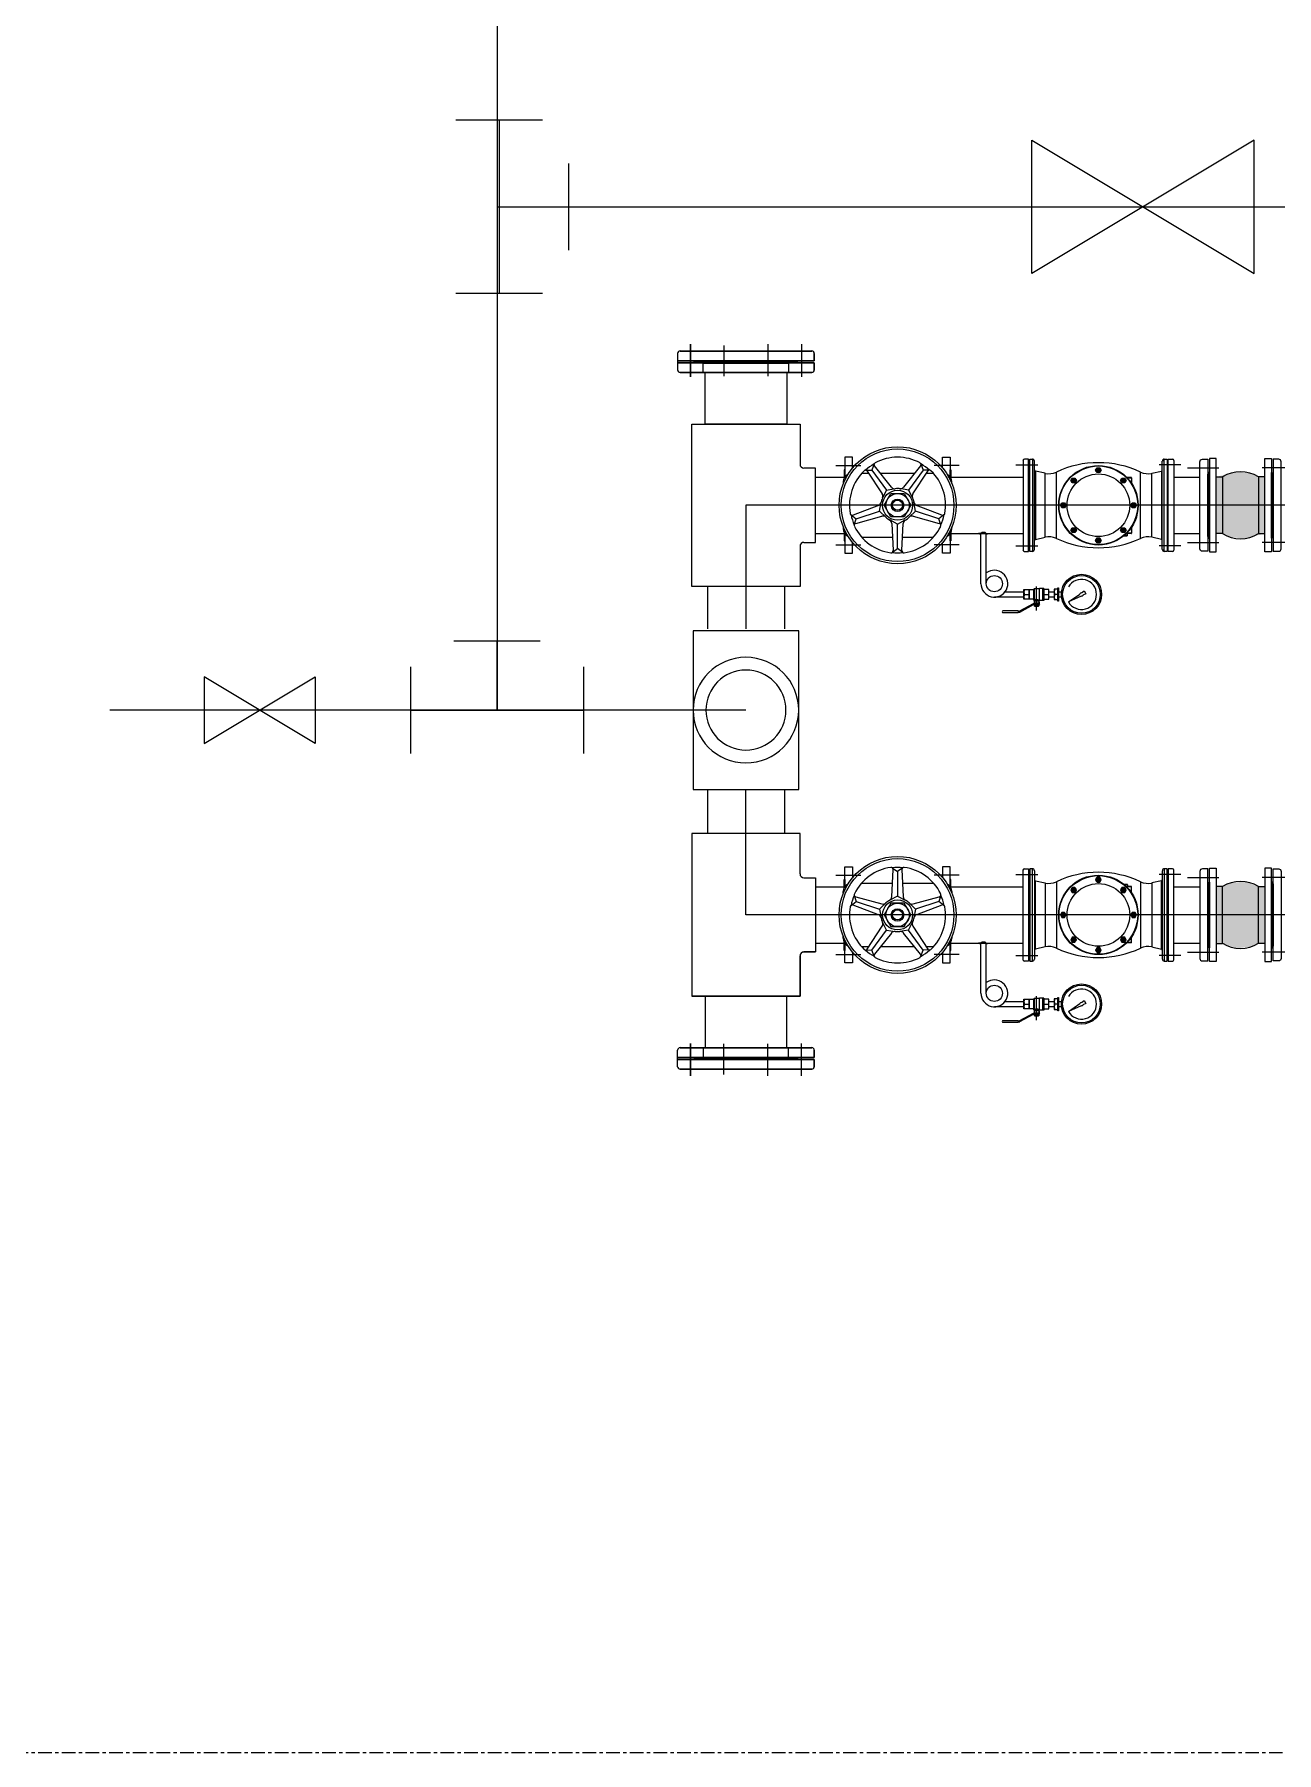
# Model space of a CAD drawing. Header units: millimetres. Extents: x 27447 to 239197, y -15958 to 82878.
# Drawn here: x 84378 to 85544, y 28437 to 30050 of the extents above; entities that cross this region are included whole.
import ezdxf

# ---------------------------------------------------------------- set-up
doc = ezdxf.new("R2010")
doc.units = ezdxf.units.MM
doc.linetypes.add('Grid Line', pattern=[22.225, 12.7, -3.175, 3.175, -3.175])
doc.linetypes.add('IMPORT-CENTER', pattern=[2000, 1250, -250, 250, -250])
for name, color, linetype, lineweight in [('G-IMPT', 8, 'Continuous', 9), ('G-IMPT-3', 8, 'IMPORT-CENTER', 9), ('M-EQPM', 50, 'Continuous', 9), ('S-GRID-1', 1, 'Grid Line', 9)]:
    doc.layers.add(name, color=color, linetype=linetype, lineweight=lineweight)

# ---------------------------------------------------------------- blocks, each defined once
blk = doc.blocks.new('TKTC_BON NUOC MAI_260130 - TKTC_BON NUOC MAI_260130_dwg_FLA3_10K-3426656-TKCS_MB TẦNG MÁI')
at = {"layer": 'G-IMPT'}
for p, q in [((25, 75), (-38, 75)), ((0, -87.5), (0, 87.5)), ((25, -75), (-38, -75))]:
    blk.add_line(p, q, dxfattribs=at)
at = {"layer": 'G-IMPT', "flags": 128}
blk.add_lwpolyline([(-5, 92.5), (-16, 92.5), (-16, -92.5), (-5, -92.5)], dxfattribs=at)
blk.add_lwpolyline([(-18, -62.5), (-16, -62.5), (-16, 62.5), (-18, 62.5)], close=True, dxfattribs=at)
at = {"layer": 'G-IMPT'}
for centre, start, end in [((-5, 87.5), 360, 90), ((-5, -87.5), 270, 0)]:
    blk.add_arc(centre, 5, start, end, dxfattribs=at)
blk = doc.blocks.new('TKTC_BON NUOC MAI_260130 - TKTC_BON NUOC MAI_260130_dwg_FLA3_10K-3426655-TKCS_MB TẦNG MÁI')
at = {"layer": 'G-IMPT'}
for p, q in [((25, 75), (-38, 75)), ((0, -87.5), (0, 87.5)), ((25, -75), (-38, -75))]:
    blk.add_line(p, q, dxfattribs=at)
at = {"layer": 'G-IMPT', "flags": 128}
blk.add_lwpolyline([(-5, 92.5), (-16, 92.5), (-16, -92.5), (-5, -92.5)], dxfattribs=at)
blk.add_lwpolyline([(-18, -62.5), (-16, -62.5), (-16, 62.5), (-18, 62.5)], close=True, dxfattribs=at)
at = {"layer": 'G-IMPT'}
for centre, start, end in [((-5, 87.5), 360, 90), ((-5, -87.5), 270, 0)]:
    blk.add_arc(centre, 5, start, end, dxfattribs=at)
blk = doc.blocks.new('TKTC_BON NUOC MAI_260130 - TKTC_BON NUOC MAI_260130_dwg_Tee_DN125_up__PPR_-3426657-TKCS_MB TẦNG MÁI')
at = {"layer": 'G-IMPT', "flags": 128}
blk.add_lwpolyline([(-82.5, -124), (-82.5, 124), (82.5, 124), (82.5, -124)], close=True, dxfattribs=at)
at = {"layer": 'G-IMPT'}
for radius in [82.5, 62.5]:
    blk.add_circle((0, 0), radius, dxfattribs=at)
blk = doc.blocks.new('TKTC_BON NUOC MAI_260130 - TKTC_BON NUOC MAI_260130_dwg__U23-3426658-TKCS_MB TẦNG MÁI')
blk.add_blockref('TKTC_BON NUOC MAI_260130 - TKTC_BON NUOC MAI_260130_dwg_Tee_DN125_up__PPR_-3426657-TKCS_MB TẦNG MÁI', (0, 0))
blk = doc.blocks.new('TKTC_BON NUOC MAI_260130 - TKTC_BON NUOC MAI_260130_dwg_V-3426653-TKCS_MB TẦNG MÁI')
at = {"layer": 'G-IMPT', "flags": 128}
blk.add_lwpolyline([(115.7, -69.4), (-115.7, 69.4), (-115.7, -69.4), (115.7, 69.4)], close=True, dxfattribs=at)
blk = doc.blocks.new('TKTC_BON NUOC MAI_260130 - TKTC_BON NUOC MAI_260130_dwg_T-3426665-TKCS_MB TẦNG MÁI')
at = {"layer": 'G-IMPT'}
for p, q in [((-100, -50), (-100, 50)), ((100, -50), (100, 50)), ((-100, 0), (100, 0)), ((0, 0), (0, -80)), ((-50, -80), (50, -80))]:
    blk.add_line(p, q, dxfattribs=at)
blk = doc.blocks.new('TKTC_BON NUOC MAI_260130 - TKTC_BON NUOC MAI_260130_dwg-3426650-TKCS_MB TẦNG MÁI')
at = {"layer": 'G-IMPT'}
for points in [[(-117638.1, -831594.6), (-117618.9, -831589.9), (-117618.9, -831536.6), (-117624.8, -831536.6), (-117631.2, -831533.5), (-117645.2, -831531.9), (-117664.4, -831536.6), (-117664.4, -831589.9), (-117658.5, -831589.9), (-117652.1, -831593)], [(-117645.2, -831979.2), (-117631.2, -831977.6), (-117624.8, -831974.6), (-117618.9, -831974.6), (-117618.9, -831921.2), (-117624.8, -831921.2), (-117638.1, -831916.6), (-117652.1, -831918.1), (-117658.5, -831921.2), (-117664.4, -831921.2), (-117664.4, -831974.6), (-117658.5, -831974.6)]]:
    blk.add_hatch(color=256, dxfattribs=at).paths.add_polyline_path(points)
for p, q in [((-118339.8, -831283), (-115500.9, -831283)), ((-118170.2, -831420.7), (-118170.2, -831436.3)), ((-118057.5, -831429.5), (-118057.5, -831427.6)), ((-118066, -831438.6), (-118146.1, -831438.6)), ((-117845.9, -831521.2), (-117845.9, -831605.3)), ((-117835.1, -831604.8), (-117835.1, -831521.8)), ((-117715.1, -831604.8), (-117715.1, -831521.8)), ((-117704.3, -831521.2), (-117704.3, -831605.3)), ((-118040.8, -831536.8), (-118011.8, -831536.8)), ((-118021.8, -831526), (-117998.2, -831526)), ((-117990.6, -831533.5), (-117997.6, -831533.5)), ((-117992.1, -831531.2), (-117978.1, -831552.6)), ((-117969.5, -831546.3), (-117985.5, -831526.4)), ((-117947.7, -831533.5), (-117979.8, -831533.5)), ((-117942, -831526.4), (-117958, -831546.3)), ((-117949.4, -831552.6), (-117935.4, -831531.2)), ((-117929.9, -831533.5), (-117936.9, -831533.5)), ((-117905.7, -831526), (-117929.2, -831526)), ((-117915.7, -831536.8), (-117845.9, -831536.8)), ((-117852.5, -831525.2), (-117832, -831525.2)), ((-117814.6, -831594.5), (-117814.6, -831532.1)), ((-117744.4, -831537.2), (-117748.5, -831537.2)), ((-117735.6, -831594.5), (-117735.6, -831532.1)), ((-117697.7, -831525.2), (-117718.2, -831525.2)), ((-117704.3, -831536.8), (-117679.8, -831536.8)), ((-118014.7, -831541.3), (-118014.7, -831542.9)), ((-117912.8, -831542.9), (-117912.8, -831541.3)), ((-117981.7, -831563.5), (-118005.5, -831572.5)), ((-117922, -831572.5), (-117945.8, -831563.5)), ((-118014.7, -831583.6), (-118014.7, -831585.2)), ((-118003, -831580.4), (-117978.4, -831573.6)), ((-117969.1, -831580.4), (-117967.9, -831605.9)), ((-117959.6, -831605.9), (-117958.4, -831580.4)), ((-117949.1, -831573.6), (-117924.5, -831580.4)), ((-117912.8, -831585.2), (-117912.8, -831583.6)), ((-118040.8, -831589.7), (-118011.8, -831589.7)), ((-118021.8, -831600.5), (-117998.2, -831600.5)), ((-117997.6, -831593.1), (-117968.5, -831593.1)), ((-117959, -831593.1), (-117929.9, -831593.1)), ((-117905.7, -831600.5), (-117929.2, -831600.5)), ((-117915.7, -831589.7), (-117845.9, -831589.7)), ((-117852.5, -831601.4), (-117832, -831601.4)), ((-117749.6, -831590.5), (-117749.6, -831591.7)), ((-117744.4, -831589.9), (-117749.1, -831589.9)), ((-117697.7, -831601.4), (-117718.2, -831601.4)), ((-117704.3, -831589.7), (-117679.8, -831589.7)), ((-118142.1, -831639.6), (-118142.1, -831679.3)), ((-118070, -831639.6), (-118070, -831679.3)), ((-117844.6, -831647), (-117840.5, -831647)), ((-117830.6, -831652.5), (-117835.6, -831652.5)), ((-117835.2, -831653.1), (-117831, -831653.1)), ((-117833.1, -831662.2), (-117833.1, -831639.4)), ((-117826.1, -831647), (-117822, -831647)), ((-117813.5, -831647), (-117816.2, -831647)), ((-117850.1, -831663.7), (-117850.1, -831662.9)), ((-117836.4, -831655.9), (-117849.2, -831662.8)), ((-117848.9, -831663.5), (-117836, -831656.5)), ((-117835.9, -831656.5), (-117831, -831656.5)), ((-118142.1, -831830.1), (-118142.1, -831871.6)), ((-118070, -831830.1), (-118070, -831871.6)), ((-118021.8, -831910.7), (-117998.2, -831910.7)), ((-117969.1, -831930.8), (-117967.9, -831905.3)), ((-117959.6, -831905.3), (-117958.4, -831930.8)), ((-117905.7, -831910.7), (-117929.2, -831910.7)), ((-117852.5, -831909.8), (-117832, -831909.8)), ((-117845.9, -831989.9), (-117845.9, -831905.9)), ((-117835.1, -831906.4), (-117835.1, -831989.4)), ((-117697.7, -831909.8), (-117718.2, -831909.8)), ((-117715.1, -831906.4), (-117715.1, -831989.4)), ((-117704.3, -831989.9), (-117704.3, -831905.9)), ((-118040.8, -831921.4), (-118011.8, -831921.4)), ((-118014.7, -831927.5), (-118014.7, -831925.9)), ((-117997.6, -831918.1), (-117968.5, -831918.1)), ((-117959, -831918.1), (-117929.9, -831918.1)), ((-117915.7, -831921.4), (-117845.9, -831921.4)), ((-117912.8, -831925.9), (-117912.8, -831927.5)), ((-117814.6, -831916.7), (-117814.6, -831979.1)), ((-117749.6, -831920.7), (-117749.6, -831919.5)), ((-117744.4, -831921.3), (-117749.1, -831921.3)), ((-117735.6, -831916.7), (-117735.6, -831979.1)), ((-117704.3, -831921.4), (-117679.8, -831921.4)), ((-117981.7, -831947.7), (-118005.5, -831938.6)), ((-118003, -831930.8), (-117978.4, -831937.5)), ((-117949.1, -831937.5), (-117924.5, -831930.8)), ((-117922, -831938.6), (-117945.8, -831947.7)), ((-117992.1, -831979.9), (-117978.1, -831958.6)), ((-117949.4, -831958.6), (-117935.4, -831979.9)), ((-118040.8, -831974.3), (-118011.8, -831974.3)), ((-118014.7, -831969.8), (-118014.7, -831968.3)), ((-117969.5, -831964.9), (-117985.5, -831984.8)), ((-117942, -831984.8), (-117958, -831964.9)), ((-117915.7, -831974.3), (-117845.9, -831974.3)), ((-117912.8, -831968.3), (-117912.8, -831969.8)), ((-117744.4, -831974), (-117748.5, -831974)), ((-117704.3, -831974.3), (-117679.8, -831974.3)), ((-118021.8, -831985.1), (-117998.2, -831985.1)), ((-117990.6, -831977.7), (-117997.6, -831977.7)), ((-117947.7, -831977.7), (-117979.8, -831977.7)), ((-117929.9, -831977.7), (-117936.9, -831977.7)), ((-117905.7, -831985.1), (-117929.2, -831985.1)), ((-117852.5, -831986), (-117832, -831986)), ((-117697.7, -831986), (-117718.2, -831986)), ((-117833.1, -832046.8), (-117833.1, -832024.1)), ((-117836.4, -832040.5), (-117849.2, -832047.4)), ((-117848.9, -832048.1), (-117836, -832041.1)), ((-117844.6, -832031.6), (-117840.5, -832031.6)), ((-117835.9, -832041.1), (-117831, -832041.1)), ((-117830.6, -832037.1), (-117835.6, -832037.1)), ((-117835.2, -832037.7), (-117831, -832037.7)), ((-117826.1, -832031.6), (-117822, -832031.6)), ((-117813.5, -832031.6), (-117816.2, -832031.6)), ((-117850.1, -832048.3), (-117850.1, -832047.5)), ((-118066, -832072.6), (-118146.1, -832072.6)), ((-118170.2, -832090.4), (-118170.2, -832074.8)), ((-118057.5, -832081.7), (-118057.5, -832083.6))]:
    blk.add_line(p, q, dxfattribs=at)
at = {"layer": 'G-IMPT', "flags": 128}
for points in [[(-118041.9, -831427.6), (-118170.2, -831427.6), (-118041.9, -831427.6), (-118041.9, -831420.7)], [(-118167.9, -831418.5), (-118044.2, -831418.5)], [(-118041.9, -831429.5), (-118170.2, -831429.5), (-118041.9, -831429.5), (-118041.9, -831436.3)], [(-118167.9, -831438.6), (-118044.2, -831438.6)], [(-118067.6, -831487), (-118144.5, -831487), (-118144.5, -831438.6), (-118067.6, -831438.6)], [(-117839.5, -831606.6), (-117839.5, -831519.9), (-117837, -831519.9), (-117837, -831606.6)], [(-117710.6, -831606.6), (-117713.2, -831606.6), (-117713.2, -831519.9), (-117710.6, -831519.9)], [(-117664.4, -831607.1), (-117664.4, -831519.5), (-117670.7, -831519.5), (-117670.7, -831607.1)], [(-117618.9, -831607.1), (-117618.9, -831519.5), (-117612.6, -831519.5), (-117612.6, -831607.1)], [(-117840.6, -831597.7), (-117840.6, -831528.9), (-117840.1, -831528.9), (-117840.1, -831597.7)], [(-117825.2, -831533.3), (-117834.2, -831531.2), (-117834.2, -831595.3), (-117825.2, -831593.3)], [(-117799.8, -831542.3), (-117801.1, -831540), (-117799.8, -831537.7), (-117797.1, -831537.7), (-117795.8, -831540), (-117797.1, -831542.3)], [(-117776.4, -831532.6), (-117777.8, -831530.3), (-117776.4, -831528), (-117773.8, -831528), (-117772.4, -831530.3), (-117773.8, -831532.6)], [(-117753.1, -831542.3), (-117754.4, -831540), (-117753.1, -831537.7), (-117750.4, -831537.7), (-117749.1, -831540), (-117750.4, -831542.3)], [(-117709.6, -831597.7), (-117709.6, -831528.9), (-117710.1, -831528.9), (-117710.1, -831597.7)], [(-117671.4, -831532.5), (-117671.4, -831594.1), (-117670.7, -831594.1), (-117670.7, -831532.5)], [(-117658.5, -831536.6), (-117658.5, -831589.9), (-117664.4, -831589.9), (-117664.4, -831536.6)], [(-117624.8, -831536.6), (-117624.8, -831589.9), (-117618.9, -831589.9), (-117618.9, -831536.6)], [(-117611.9, -831532.5), (-117611.9, -831594.1), (-117612.6, -831594.1), (-117612.6, -831532.5)], [(-117970, -831574.1), (-117976.3, -831563.3), (-117970, -831552.4), (-117957.5, -831552.4), (-117951.2, -831563.3), (-117957.5, -831574.1)], [(-117809.5, -831565.6), (-117810.8, -831563.3), (-117809.5, -831561), (-117806.8, -831561), (-117805.5, -831563.3), (-117806.8, -831565.6)], [(-117743.4, -831565.6), (-117744.7, -831563.3), (-117743.4, -831561), (-117740.7, -831561), (-117739.4, -831563.3), (-117740.7, -831565.6)], [(-117799.8, -831589), (-117801.1, -831586.7), (-117799.8, -831584.4), (-117797.1, -831584.4), (-117795.8, -831586.7), (-117797.1, -831589)], [(-117753.1, -831589), (-117754.4, -831586.7), (-117753.1, -831584.4), (-117750.4, -831584.4), (-117749.1, -831586.7), (-117750.4, -831589)], [(-117776.4, -831598.6), (-117777.8, -831596.3), (-117776.4, -831594), (-117773.8, -831594), (-117772.4, -831596.3), (-117773.8, -831598.6)], [(-117845, -831651.6), (-117845, -831642.5), (-117840.1, -831642.5), (-117840.1, -831651.6)], [(-117826.5, -831641.3), (-117826.5, -831652.7), (-117827.2, -831652.7), (-117827.2, -831641.3)], [(-117821.6, -831649.5), (-117821.6, -831644.5), (-117816.5, -831644.5), (-117816.5, -831649.5)], [(-117813.2, -831642.1), (-117816.5, -831642.1), (-117816.5, -831651.9), (-117813.2, -831651.9)], [(-117813.2, -831653.3), (-117813.2, -831640.8), (-117812.5, -831640.8), (-117812.5, -831653.3)], [(-117831.6, -831655.3), (-117831.6, -831655.7), (-117834.6, -831655.7), (-117834.6, -831655.3)], [(-117839.5, -831904.6), (-117839.5, -831991.2), (-117837, -831991.2), (-117837, -831904.6)], [(-117710.6, -831904.6), (-117713.2, -831904.6), (-117713.2, -831991.2), (-117710.6, -831991.2)], [(-117664.4, -831904.1), (-117664.4, -831991.7), (-117670.7, -831991.7), (-117670.7, -831904.1)], [(-117618.9, -831904.1), (-117618.9, -831991.7), (-117612.6, -831991.7), (-117612.6, -831904.1)], [(-117840.6, -831913.5), (-117840.6, -831982.3), (-117840.1, -831982.3), (-117840.1, -831913.5)], [(-117825.2, -831977.9), (-117834.2, -831979.9), (-117834.2, -831915.9), (-117825.2, -831917.9)], [(-117799.8, -831922.2), (-117801.1, -831924.5), (-117799.8, -831926.8), (-117797.1, -831926.8), (-117795.8, -831924.5), (-117797.1, -831922.2)], [(-117776.4, -831912.5), (-117777.8, -831914.8), (-117776.4, -831917.1), (-117773.8, -831917.1), (-117772.4, -831914.8), (-117773.8, -831912.5)], [(-117753.1, -831922.2), (-117754.4, -831924.5), (-117753.1, -831926.8), (-117750.4, -831926.8), (-117749.1, -831924.5), (-117750.4, -831922.2)], [(-117709.6, -831913.5), (-117709.6, -831982.3), (-117710.1, -831982.3), (-117710.1, -831913.5)], [(-117671.4, -831978.7), (-117671.4, -831917.1), (-117670.7, -831917.1), (-117670.7, -831978.7)], [(-117658.5, -831974.6), (-117658.5, -831921.2), (-117664.4, -831921.2), (-117664.4, -831974.6)], [(-117624.8, -831974.6), (-117624.8, -831921.2), (-117618.9, -831921.2), (-117618.9, -831974.6)], [(-117611.9, -831978.7), (-117611.9, -831917.1), (-117612.6, -831917.1), (-117612.6, -831978.7)], [(-117970, -831937), (-117976.3, -831947.9), (-117970, -831958.8), (-117957.5, -831958.8), (-117951.2, -831947.9), (-117957.5, -831937)], [(-117809.5, -831945.6), (-117810.8, -831947.9), (-117809.5, -831950.2), (-117806.8, -831950.2), (-117805.5, -831947.9), (-117806.8, -831945.6)], [(-117743.4, -831945.6), (-117744.7, -831947.9), (-117743.4, -831950.2), (-117740.7, -831950.2), (-117739.4, -831947.9), (-117740.7, -831945.6)], [(-117799.8, -831968.9), (-117801.1, -831971.2), (-117799.8, -831973.5), (-117797.1, -831973.5), (-117795.8, -831971.2), (-117797.1, -831968.9)], [(-117753.1, -831968.9), (-117754.4, -831971.2), (-117753.1, -831973.5), (-117750.4, -831973.5), (-117749.1, -831971.2), (-117750.4, -831968.9)], [(-118055.3, -831986.4), (-118055.3, -832024.2), (-118156.8, -832024.2), (-118055.3, -832024.2)], [(-117776.4, -831978.6), (-117777.8, -831980.9), (-117776.4, -831983.2), (-117773.8, -831983.2), (-117772.4, -831980.9), (-117773.8, -831978.6)], [(-118067.6, -832024.2), (-118144.5, -832024.2), (-118144.5, -832072.6), (-118067.6, -832072.6)], [(-117845, -832036.2), (-117845, -832027.1), (-117840.1, -832027.1), (-117840.1, -832036.2)], [(-117831.6, -832040), (-117831.6, -832040.3), (-117834.6, -832040.3), (-117834.6, -832040)], [(-117826.5, -832025.9), (-117826.5, -832037.3), (-117827.2, -832037.3), (-117827.2, -832025.9)], [(-117821.6, -832034.2), (-117821.6, -832029.1), (-117816.5, -832029.1), (-117816.5, -832034.2)], [(-117813.2, -832026.7), (-117816.5, -832026.7), (-117816.5, -832036.6), (-117813.2, -832036.6)], [(-117813.2, -832037.9), (-117813.2, -832025.4), (-117812.5, -832025.4), (-117812.5, -832037.9)], [(-118167.9, -832072.6), (-118044.2, -832072.6)], [(-118041.9, -832081.7), (-118170.2, -832081.7), (-118041.9, -832081.7), (-118041.9, -832074.8)], [(-118041.9, -832083.6), (-118170.2, -832083.6), (-118041.9, -832083.6), (-118041.9, -832090.4)], [(-118167.9, -832092.7), (-118044.2, -832092.7)]]:
    blk.add_lwpolyline(points, close=True, dxfattribs=at)
for points in [[(-118154.6, -831429.5), (-118154.6, -831428.5), (-118154.6, -831427.2)], [(-118071.7, -831428.5), (-118154.6, -831428.5), (-118057.5, -831428.5)], [(-118146.1, -831438.6), (-118146.1, -831429.9), (-118066, -831429.9), (-118066, -831438.6)], [(-118055.3, -831601.8), (-118055.3, -831639.6), (-118156.8, -831639.6), (-118156.8, -831487), (-118055.3, -831487), (-118055.3, -831524.7)], [(-118006.1, -831528.4), (-118006.1, -831518.2), (-118013.1, -831518.2), (-118013.1, -831536.6), (-118013.1, -831530), (-118013.9, -831530), (-118013.9, -831537.9)], [(-117985.8, -831524.5), (-117987.7, -831530.3), (-117974.1, -831549), (-117965.9, -831547.7)], [(-117941.7, -831524.5), (-117939.8, -831530.3), (-117953.4, -831549), (-117961.6, -831547.7)], [(-117921.4, -831528.4), (-117921.4, -831518.2), (-117914.4, -831518.2), (-117914.4, -831536.6), (-117914.4, -831530), (-117913.6, -831530), (-117913.6, -831537.9)], [(-117844.6, -831606.6), (-117840.6, -831606.6), (-117840.6, -831519.9), (-117844.6, -831519.9)], [(-117705.6, -831606.6), (-117709.6, -831606.6), (-117709.6, -831519.9), (-117705.6, -831519.9)], [(-118051.6, -831598.1), (-118040.8, -831598.1), (-118040.8, -831528.4), (-118051.6, -831528.4)], [(-117993.8, -831530.3), (-117987.7, -831530.3), (-117974.1, -831549), (-117977.9, -831556.4)], [(-117933.7, -831530.3), (-117939.8, -831530.3), (-117953.4, -831549), (-117949.6, -831556.4)], [(-117839.5, -831528.9), (-117840.1, -831528.9), (-117840.1, -831597.7), (-117839.5, -831597.7)], [(-117800.8, -831540), (-117798.4, -831540), (-117796.1, -831540)], [(-117798.4, -831537.6), (-117798.4, -831540), (-117798.4, -831539.9), (-117798.4, -831540), (-117798.4, -831542.3)], [(-117777.4, -831530.3), (-117775.1, -831530.3), (-117772.8, -831530.3)], [(-117775.1, -831528), (-117775.1, -831530.3), (-117775.1, -831530.3), (-117775.1, -831530.3), (-117775.1, -831532.6)], [(-117754.1, -831540), (-117751.7, -831540), (-117749.4, -831540)], [(-117751.7, -831537.6), (-117751.7, -831540), (-117751.7, -831539.9), (-117751.7, -831540), (-117751.7, -831542.3)], [(-117748.1, -831537.6), (-117744, -831537.6), (-117744, -831542.8)], [(-117716, -831531.2), (-117716, -831595.3), (-117725, -831593.3), (-117725, -831533.3), (-117716, -831531.2), (-117716, -831595.3)], [(-117710.6, -831528.9), (-117710.1, -831528.9), (-117710.1, -831597.7), (-117710.6, -831597.7)], [(-118007.4, -831572.3), (-118002.5, -831575.9), (-117980.5, -831568.7), (-117979.2, -831560.5)], [(-118004.3, -831581.7), (-118002.5, -831575.9), (-117980.5, -831568.7), (-117974.6, -831574.6)], [(-117923.2, -831581.7), (-117925, -831575.9), (-117947, -831568.7), (-117952.9, -831574.6)], [(-117920.1, -831572.3), (-117925, -831575.9), (-117947, -831568.7), (-117948.3, -831560.5)], [(-117810.4, -831563.3), (-117808.1, -831563.3), (-117805.8, -831563.3)], [(-117808.1, -831561), (-117808.1, -831563.3), (-117808.1, -831563.3), (-117808.1, -831563.4), (-117808.1, -831565.6)], [(-117744.4, -831563.3), (-117742, -831563.3), (-117739.8, -831563.3)], [(-117742.1, -831561), (-117742.1, -831563.3), (-117742.1, -831563.3), (-117742.1, -831563.4), (-117742.1, -831565.6)], [(-118013.9, -831588.6), (-118013.9, -831596.6), (-118013.1, -831596.6), (-118013.1, -831589.9), (-118013.1, -831608.4), (-118006.1, -831608.4), (-118006.1, -831598.2)], [(-117968.7, -831607.6), (-117963.7, -831604), (-117963.7, -831580.9), (-117971.1, -831577.1)], [(-117958.8, -831607.6), (-117963.7, -831604), (-117963.7, -831580.9), (-117956.4, -831577.1)], [(-117913.6, -831588.6), (-117913.6, -831596.6), (-117914.4, -831596.6), (-117914.4, -831589.9), (-117914.4, -831608.4), (-117921.4, -831608.4), (-117921.4, -831598.2)], [(-117800.8, -831586.7), (-117798.4, -831586.7), (-117796.1, -831586.7)], [(-117798.4, -831584.3), (-117798.4, -831586.7), (-117798.4, -831586.6), (-117798.4, -831586.7), (-117798.4, -831589)], [(-117754.1, -831586.7), (-117751.7, -831586.7), (-117749.4, -831586.7)], [(-117751.7, -831584.3), (-117751.7, -831586.7), (-117751.7, -831586.6), (-117751.7, -831586.7), (-117751.7, -831589)], [(-117744, -831583.8), (-117744, -831589.5), (-117748.7, -831589.5)], [(-117885.4, -831636.9), (-117885.4, -831589.7), (-117887.8, -831589.7)], [(-117880.4, -831636.9), (-117880.4, -831589.7), (-117878, -831589.7)], [(-117772.8, -831596.3), (-117775.1, -831596.3), (-117777.4, -831596.3)], [(-117775.1, -831594), (-117775.1, -831596.4), (-117775.1, -831596.3), (-117775.1, -831596.3), (-117775.1, -831598.7)], [(-117751.3, -831592), (-117748.7, -831592), (-117748.3, -831592), (-117747.8, -831591.7), (-117747.8, -831590.1)], [(-117747.5, -831589.9), (-117747.5, -831590.1), (-117749.2, -831590.1)], [(-117862.7, -831644.5), (-117845, -831644.5), (-117845, -831649.5), (-117872.8, -831649.5)], [(-117835.4, -831641.7), (-117835.4, -831652.1), (-117836.1, -831651.6), (-117840.1, -831651.6), (-117840.1, -831642.5), (-117836.1, -831642.5)], [(-117826.5, -831642.5), (-117826.5, -831641.3), (-117830.3, -831641.3), (-117830.6, -831641.7), (-117835.4, -831641.7), (-117836.1, -831642.5), (-117836.1, -831651.6)], [(-117830.3, -831655.7), (-117830.3, -831653.8), (-117831, -831653.8), (-117831, -831655.7), (-117835.9, -831655.7)], [(-117830.6, -831651.9), (-117830.6, -831652.5), (-117831, -831653.1), (-117831, -831655.3), (-117835.2, -831655.3), (-117835.2, -831653.1), (-117835.6, -831652.5), (-117835.6, -831651.9)], [(-117830.6, -831641.7), (-117830.6, -831652.3), (-117830.3, -831652.7), (-117830.3, -831641.3)], [(-117826.5, -831651.6), (-117821.6, -831651.6), (-117821.6, -831642.5), (-117826.5, -831642.5), (-117826.5, -831651.6), (-117826.5, -831652.7), (-117830.3, -831652.7)], [(-117809.8, -831649.5), (-117812.5, -831649.5), (-117812.5, -831644.5), (-117809.8, -831644.5)], [(-117791.4, -831648.6), (-117803.3, -831654.1), (-117792.6, -831646.6)], [(-117790.9, -831645.4), (-117788.4, -831643.7), (-117786.9, -831646.4), (-117789.6, -831647.7)], [(-117849.6, -831662.9), (-117850.1, -831662.9), (-117850.5, -831662.5), (-117864.7, -831662.5)], [(-117864.7, -831664.1), (-117850.5, -831664.1), (-117850.1, -831663.7), (-117849.6, -831663.7)], [(-117835, -831658), (-117835.2, -831657.8), (-117835.2, -831656.6), (-117835, -831656.5), (-117831.3, -831656.5), (-117831, -831656.6), (-117831, -831657.8), (-117831.3, -831658), (-117835, -831658), (-117831.3, -831658)], [(-117832, -831656.6), (-117832, -831658), (-117832.4, -831658.4), (-117833.9, -831658.4), (-117834.2, -831658), (-117834.2, -831656.6), (-117834.2, -831657.8)], [(-118415.9, -831755.6), (-118626.1, -831755.6), (-118702.7, -831755.6)], [(-118055.3, -831909.3), (-118055.3, -831871.6), (-118156.8, -831871.6), (-118156.8, -832024.2)], [(-118013.9, -831922.5), (-118013.9, -831914.6), (-118013.1, -831914.6), (-118013.1, -831921.2), (-118013.1, -831902.8), (-118006.1, -831902.8), (-118006.1, -831913)], [(-117968.7, -831903.6), (-117963.7, -831907.1), (-117963.7, -831930.3), (-117971.1, -831934.1)], [(-117958.8, -831903.6), (-117963.7, -831907.1), (-117963.7, -831930.3), (-117956.4, -831934.1)], [(-117913.6, -831922.5), (-117913.6, -831914.6), (-117914.4, -831914.6), (-117914.4, -831921.2), (-117914.4, -831902.8), (-117921.4, -831902.8), (-117921.4, -831913)], [(-117844.6, -831904.6), (-117840.6, -831904.6), (-117840.6, -831991.2), (-117844.6, -831991.2)], [(-117705.6, -831904.6), (-117709.6, -831904.6), (-117709.6, -831991.2), (-117705.6, -831991.2)], [(-118051.6, -831913), (-118040.8, -831913), (-118040.8, -831982.7), (-118051.6, -831982.7), (-118040.8, -831982.7)], [(-117839.5, -831982.3), (-117840.1, -831982.3), (-117840.1, -831913.5), (-117839.5, -831913.5)], [(-117800.8, -831924.5), (-117798.4, -831924.5), (-117796.1, -831924.5)], [(-117798.4, -831926.8), (-117798.4, -831924.5), (-117798.4, -831924.5), (-117798.4, -831924.5), (-117798.4, -831922.2)], [(-117772.8, -831914.8), (-117775.1, -831914.8), (-117777.4, -831914.8)], [(-117775.1, -831917.1), (-117775.1, -831914.8), (-117775.1, -831914.8), (-117775.1, -831914.8), (-117775.1, -831912.5)], [(-117754.1, -831924.5), (-117751.7, -831924.5), (-117749.4, -831924.5)], [(-117751.7, -831926.8), (-117751.7, -831924.5), (-117751.7, -831924.5), (-117751.7, -831924.5), (-117751.7, -831922.2)], [(-117751.3, -831919.2), (-117748.7, -831919.2), (-117748.3, -831919.2), (-117747.8, -831919.5), (-117747.8, -831921.1)], [(-117747.5, -831921.3), (-117747.5, -831921.1), (-117749.2, -831921.1)], [(-117744, -831927.4), (-117744, -831921.6), (-117748.7, -831921.6)], [(-117716, -831979.9), (-117716, -831915.9), (-117725, -831917.9), (-117725, -831977.9), (-117716, -831979.9), (-117716, -831915.9)], [(-117710.6, -831982.3), (-117710.1, -831982.3), (-117710.1, -831913.5), (-117710.6, -831913.5)], [(-118007.4, -831938.9), (-118002.5, -831935.3), (-117980.5, -831942.4), (-117979.2, -831950.7)], [(-118004.3, -831929.5), (-118002.5, -831935.3), (-117980.5, -831942.4), (-117974.6, -831936.6)], [(-117923.2, -831929.5), (-117925, -831935.3), (-117947, -831942.4), (-117952.9, -831936.6)], [(-117920.1, -831938.9), (-117925, -831935.3), (-117947, -831942.4), (-117948.3, -831950.7)], [(-117993.8, -831980.8), (-117987.7, -831980.9), (-117974.1, -831962.2), (-117977.9, -831954.7)], [(-117933.7, -831980.8), (-117939.8, -831980.9), (-117953.4, -831962.2), (-117949.6, -831954.7)], [(-117810.4, -831947.9), (-117808.1, -831947.9), (-117805.8, -831947.9)], [(-117808.1, -831950.2), (-117808.1, -831947.9), (-117808.1, -831947.9), (-117808.1, -831947.8), (-117808.1, -831945.5)], [(-117744.4, -831947.9), (-117742, -831947.9), (-117739.8, -831947.9)], [(-117742.1, -831950.2), (-117742.1, -831947.9), (-117742.1, -831947.9), (-117742.1, -831947.8), (-117742.1, -831945.5)], [(-118006.1, -831982.8), (-118006.1, -831993), (-118013.1, -831993), (-118013.1, -831974.5), (-118013.1, -831981.2), (-118013.9, -831981.2), (-118013.9, -831973.3)], [(-117985.8, -831986.6), (-117987.7, -831980.9), (-117974.1, -831962.2), (-117965.9, -831963.4)], [(-117941.7, -831986.6), (-117939.8, -831980.9), (-117953.4, -831962.2), (-117961.6, -831963.4)], [(-117921.4, -831982.8), (-117921.4, -831993), (-117914.4, -831993), (-117914.4, -831974.5), (-117914.4, -831981.2), (-117913.6, -831981.2), (-117913.6, -831973.3)], [(-117885.4, -832021.5), (-117885.4, -831974.3), (-117887.8, -831974.3)], [(-117880.4, -832021.5), (-117880.4, -831974.3), (-117878, -831974.3)], [(-117800.8, -831971.2), (-117798.4, -831971.2), (-117796.1, -831971.2)], [(-117798.4, -831973.5), (-117798.4, -831971.2), (-117798.4, -831971.2), (-117798.4, -831971.2), (-117798.4, -831968.9)], [(-117754.1, -831971.2), (-117751.7, -831971.2), (-117749.4, -831971.2)], [(-117751.7, -831973.5), (-117751.7, -831971.2), (-117751.7, -831971.2), (-117751.7, -831971.2), (-117751.7, -831968.9)], [(-117748.1, -831973.6), (-117744, -831973.6), (-117744, -831968.4)], [(-117777.4, -831980.9), (-117775.1, -831980.9), (-117772.8, -831980.9)], [(-117775.1, -831983.2), (-117775.1, -831980.9), (-117775.1, -831980.9), (-117775.1, -831980.8), (-117775.1, -831978.6)], [(-117862.7, -832029.1), (-117845, -832029.1), (-117845, -832034.2), (-117872.8, -832034.2)], [(-117835.4, -832026.3), (-117835.4, -832036.7), (-117836.1, -832036.2), (-117840.1, -832036.2), (-117840.1, -832027.1), (-117836.1, -832027.1)], [(-117826.5, -832027.1), (-117826.5, -832025.9), (-117830.3, -832025.9), (-117830.6, -832026.3), (-117835.4, -832026.3), (-117836.1, -832027.1), (-117836.1, -832036.2)], [(-117830.3, -832040.3), (-117830.3, -832038.4), (-117831, -832038.4), (-117831, -832040.3), (-117835.9, -832040.3)], [(-117830.6, -832036.6), (-117830.6, -832037.1), (-117831, -832037.7), (-117831, -832040), (-117835.2, -832040), (-117835.2, -832037.7), (-117835.6, -832037.1), (-117835.6, -832036.6)], [(-117835, -832042.6), (-117835.2, -832042.5), (-117835.2, -832041.3), (-117835, -832041.1), (-117831.3, -832041.1), (-117831, -832041.3), (-117831, -832042.5), (-117831.3, -832042.6), (-117835, -832042.6), (-117831.3, -832042.6)], [(-117832, -832041.3), (-117832, -832042.6), (-117832.4, -832043), (-117833.9, -832043), (-117834.2, -832042.6), (-117834.2, -832041.3), (-117834.2, -832042.5)], [(-117830.6, -832026.3), (-117830.6, -832036.9), (-117830.3, -832037.3), (-117830.3, -832025.9)], [(-117826.5, -832036.2), (-117821.6, -832036.2), (-117821.6, -832027.1), (-117826.5, -832027.1), (-117826.5, -832036.2), (-117826.5, -832037.3), (-117830.3, -832037.3)], [(-117809.8, -832034.2), (-117812.5, -832034.2), (-117812.5, -832029.1), (-117809.8, -832029.1)], [(-117791.4, -832033.2), (-117803.3, -832038.7), (-117792.6, -832031.2)], [(-117790.9, -832030), (-117788.4, -832028.3), (-117786.9, -832031), (-117789.6, -832032.3)], [(-117849.6, -832047.5), (-117850.1, -832047.5), (-117850.5, -832047.2), (-117864.7, -832047.2)], [(-117864.7, -832048.7), (-117850.5, -832048.7), (-117850.1, -832048.3), (-117849.6, -832048.3)], [(-118146.1, -832072.6), (-118146.1, -832081.3), (-118066, -832081.3), (-118066, -832072.6)], [(-118154.6, -832081.7), (-118154.6, -832082.6), (-118154.6, -832084)], [(-118071.7, -832082.6), (-118154.6, -832082.6), (-118057.5, -832082.6)]]:
    blk.add_lwpolyline(points, dxfattribs=at)
at = {"layer": 'G-IMPT'}
for centre, radius in [((-117963.7, -831563.3), 54.9), ((-117963.7, -831563.3), 52.9), ((-117775.1, -831563.3), 37.3), ((-117775.1, -831563.3), 36.9), ((-117775.1, -831563.3), 29.4), ((-117798.4, -831540), 2.3), ((-117798.4, -831540), 1.46), ((-117798.4, -831540), 1.3), ((-117775.1, -831530.3), 2.3), ((-117775.1, -831530.3), 1.46), ((-117775.1, -831530.3), 1.3), ((-117751.7, -831540), 2.3), ((-117751.7, -831540), 1.46), ((-117751.7, -831540), 1.3), ((-117963.7, -831563.3), 14.1), ((-117963.7, -831563.3), 11), ((-117963.7, -831563.3), 5.88), ((-117963.7, -831563.3), 4.7), ((-117808.1, -831563.3), 2.3), ((-117808.1, -831563.3), 1.46), ((-117808.1, -831563.3), 1.3), ((-117742.1, -831563.3), 2.3), ((-117742.1, -831563.3), 1.46), ((-117742.1, -831563.3), 1.3), ((-117798.4, -831586.7), 2.3), ((-117798.4, -831586.7), 1.46), ((-117798.4, -831586.7), 1.3), ((-117751.7, -831586.7), 2.3), ((-117751.7, -831586.7), 1.46), ((-117751.7, -831586.7), 1.3), ((-117775.1, -831596.3), 2.3), ((-117775.1, -831596.3), 1.46), ((-117775.1, -831596.3), 1.3), ((-117872.8, -831636.9), 7.57), ((-117791, -831647), 18.9), ((-117791, -831647), 17.7), ((-117963.7, -831947.9), 54.9), ((-117963.7, -831947.9), 52.9), ((-117775.1, -831947.9), 37.3), ((-117775.1, -831947.9), 36.9), ((-117775.1, -831947.9), 29.4), ((-117798.4, -831924.5), 2.3), ((-117798.4, -831924.5), 1.46), ((-117798.4, -831924.5), 1.3), ((-117775.1, -831914.8), 2.3), ((-117775.1, -831914.8), 1.46), ((-117775.1, -831914.8), 1.3), ((-117751.7, -831924.5), 2.3), ((-117751.7, -831924.5), 1.46), ((-117751.7, -831924.5), 1.3), ((-117963.7, -831947.9), 14.1), ((-117963.7, -831947.9), 11), ((-117963.7, -831947.9), 5.88), ((-117963.7, -831947.9), 4.7), ((-117808.1, -831947.9), 2.3), ((-117808.1, -831947.9), 1.46), ((-117808.1, -831947.9), 1.3), ((-117742.1, -831947.9), 2.3), ((-117742.1, -831947.9), 1.46), ((-117742.1, -831947.9), 1.3), ((-117798.4, -831971.2), 2.3), ((-117798.4, -831971.2), 1.46), ((-117798.4, -831971.2), 1.3), ((-117751.7, -831971.2), 2.3), ((-117751.7, -831971.2), 1.46), ((-117751.7, -831971.2), 1.3), ((-117775.1, -831980.9), 2.3), ((-117775.1, -831980.9), 1.46), ((-117775.1, -831980.9), 1.3), ((-117872.8, -832021.5), 7.57), ((-117791, -832031.6), 18.9), ((-117791, -832031.6), 17.7)]:
    blk.add_circle(centre, radius, dxfattribs=at)
for centre, radius, start, end in [((-118167.9, -831420.7), 2.29, 90, 180), ((-118167.9, -831420.7), 2.29, 90, 180), ((-118044.2, -831420.7), 2.29, 360, 90), ((-118044.2, -831420.7), 2.29, 360, 90), ((-118167.9, -831436.3), 2.29, 180, 270), ((-118167.9, -831436.3), 2.29, 180, 270), ((-118044.2, -831436.3), 2.29, 270, 0), ((-118044.2, -831436.3), 2.29, 270, 0), ((-118051.6, -831524.7), 3.69, 180, 270), ((-117963.7, -831563.3), 44.6, 119.6447, 132.3553), ((-117983.9, -831525.2), 1.96, 117.9067, 218.7263), ((-117963.7, -831563.3), 45.1, 62.0933, 117.9067), ((-117943.6, -831525.2), 1.96, 321.2737, 62.0933), ((-117963.7, -831563.3), 44.6, 47.6447, 60.3553), ((-117844.6, -831521.2), 1.31, 90, 180), ((-117837, -831521.8), 1.86, 360, 90), ((-117775.1, -831616.4), 93.1, 64.8963, 115.1037), ((-117713.2, -831521.8), 1.86, 90, 180), ((-117705.6, -831521.2), 1.31, 0, 90), ((-118006.9, -831541.3), 7.84, 116.4236, 180), ((-117963.7, -831563.3), 45.1, 134.0933, 189.9067), ((-117993.8, -831532.3), 1.96, 33.2737, 134.0933), ((-117933.7, -831532.3), 1.96, 45.9067, 146.7263), ((-117963.7, -831563.3), 45.1, 350.0933, 45.9067), ((-117920.6, -831541.3), 7.84, 360, 63.5764), ((-117834, -831530.1), 1.12, 180, 257.9052), ((-117821.7, -831516.9), 16.8, 257.9052, 295.1037), ((-117744.4, -831537.6), 0.373, 0, 90), ((-117728.5, -831516.9), 16.8, 244.8963, 282.0948), ((-117716.2, -831530.1), 1.12, 282.0948, 0), ((-117716.2, -831530.1), 1.12, 282.0948, 0), ((-117641.7, -831563.3), 31.5, 57.769, 122.231), ((-117963.7, -831563.3), 15.7, 154.1361, 169.8639), ((-117981.4, -831554.7), 3.92, 334.1361, 33.2737), ((-117966.4, -831543.9), 3.92, 218.7263, 277.8639), ((-117963.7, -831563.3), 15.7, 82.1361, 97.8639), ((-117961.1, -831543.9), 3.92, 262.1361, 321.2737), ((-117946.1, -831554.7), 3.92, 146.7263, 205.8639), ((-117963.7, -831563.3), 15.7, 10.1361, 25.8639), ((-118006.2, -831570.7), 1.96, 189.9067, 290.7263), ((-117963.7, -831563.3), 44.6, 191.6447, 204.3553), ((-117983, -831559.8), 3.92, 290.7263, 349.8639), ((-117977.3, -831577.4), 3.92, 46.1361, 105.2737), ((-117950.2, -831577.4), 3.92, 74.7263, 133.8639), ((-117944.5, -831559.8), 3.92, 190.1361, 249.2737), ((-117963.7, -831563.3), 44.6, 335.6447, 348.3553), ((-117921.3, -831570.7), 1.96, 249.2737, 350.0933), ((-118006.9, -831585.2), 7.84, 180, 243.5764), ((-118002.5, -831582.2), 1.96, 105.2737, 206.0933), ((-117963.7, -831563.3), 45.1, 206.0933, 261.9067), ((-117963.7, -831563.3), 15.7, 226.1361, 241.8639), ((-117973, -831580.6), 3.92, 2.7263, 61.8639), ((-117954.5, -831580.6), 3.92, 118.1361, 177.2737), ((-117963.7, -831563.3), 45.1, 278.0933, 333.9067), ((-117963.7, -831563.3), 15.7, 298.1361, 313.8639), ((-117925, -831582.2), 1.96, 333.9067, 74.7263), ((-117920.6, -831585.2), 7.84, 296.4236, 0), ((-117882.9, -831592.6), 3.85, 48.8512, 130.7653), ((-117744.4, -831589.5), 0.373, 270, 0), ((-118051.6, -831601.8), 3.69, 90, 180), ((-117885.4, -831584.7), 5.52, 244.3769, 270.0416), ((-117880.4, -831584.7), 5.52, 269.9584, 295.6231), ((-117844.6, -831605.3), 1.31, 180, 270), ((-117837, -831604.8), 1.86, 270, 0), ((-117834, -831596.4), 1.12, 102.0948, 180), ((-117821.7, -831609.7), 16.8, 64.8963, 102.0948), ((-117775.1, -831510.1), 93.1, 244.8963, 295.1037), ((-117728.5, -831609.7), 16.8, 77.9052, 115.1037), ((-117716.2, -831596.4), 1.12, 0, 77.9052), ((-117713.2, -831604.8), 1.86, 180, 270), ((-117705.6, -831605.3), 1.31, 270, 360), ((-117641.7, -831563.3), 31.5, 237.769, 302.231), ((-117969.8, -831606), 1.96, 261.9067, 2.7263), ((-117963.7, -831563.3), 44.6, 263.6447, 276.3553), ((-117957.7, -831606), 1.96, 177.2737, 278.0933), ((-117872.8, -831636.9), 12.6, 180, 126.8699), ((-117791, -831647), 14.1, 210, 150), ((-117838.2, -831644.7), 6.81, 160.5288, 199.4712), ((-117838.2, -831649.3), 6.81, 160.5288, 199.4712), ((-117846.9, -831644.7), 6.81, 340.5288, 19.4712), ((-117846.9, -831649.3), 6.81, 340.5288, 19.4712), ((-117833.4, -831658.8), 7.05, 67.3042, 106.59), ((-117819.7, -831644.7), 6.81, 160.5288, 199.4712), ((-117819.7, -831649.3), 6.81, 160.5288, 199.4712), ((-117828.4, -831644.7), 6.81, 340.5288, 19.4712), ((-117828.4, -831649.3), 6.81, 340.5288, 19.4712), ((-117791, -831647), 1.6, 85.4034, 164.5826), ((-117791, -831647), 1.6, 255.4174, 334.5966), ((-117864.7, -831663.3), 0.757, 90, 270), ((-117849.6, -831662.2), 0.757, 270, 298.4956), ((-117849.6, -831662.2), 1.51, 270, 298.4956), ((-117835.9, -831656.9), 1.14, 90, 118.4956), ((-117835.9, -831656.9), 0.379, 90, 118.4956), ((-117834.7, -831657.5), 0.979, 57.0867, 122.9133), ((-117834.7, -831657), 0.979, 237.0867, 302.9133), ((-117833.1, -831660.2), 3.69, 73.2213, 106.7787), ((-117833.1, -831654.3), 3.69, 253.2213, 286.7787), ((-117831.5, -831657.5), 0.979, 57.0867, 122.9133), ((-117831.5, -831657), 0.979, 237.0867, 302.9133), ((-117831, -831655.7), 0.757, 270, 360), ((-118051.6, -831909.3), 3.69, 180, 270), ((-117963.7, -831947.9), 45.1, 98.0933, 153.9067), ((-117969.8, -831905.2), 1.96, 357.2737, 98.0933), ((-117963.7, -831947.9), 44.6, 83.6447, 96.3553), ((-117957.7, -831905.2), 1.96, 81.9067, 182.7263), ((-117963.7, -831947.9), 45.1, 26.0933, 81.9067), ((-117844.6, -831905.9), 1.31, 90, 180), ((-117837, -831906.4), 1.86, 0, 90), ((-117775.1, -832001), 93.1, 64.8963, 115.1037), ((-117713.2, -831906.4), 1.86, 90, 180), ((-117705.6, -831905.9), 1.31, 0, 90), ((-118006.9, -831925.9), 7.84, 116.4236, 180), ((-118002.5, -831928.9), 1.96, 153.9067, 254.7263), ((-117925, -831928.9), 1.96, 285.2737, 26.0933), ((-117920.6, -831925.9), 7.84, 360, 63.5764), ((-117834, -831914.8), 1.12, 180, 257.9052), ((-117821.7, -831901.5), 16.8, 257.9052, 295.1037), ((-117744.4, -831921.6), 0.373, 0, 90), ((-117728.5, -831901.5), 16.8, 244.8963, 282.0948), ((-117716.2, -831914.8), 1.12, 282.0948, 0), ((-117641.7, -831947.9), 31.5, 57.769, 122.231), ((-117963.7, -831947.9), 45.1, 170.0933, 225.9067), ((-118006.2, -831940.5), 1.96, 69.2737, 170.0933), ((-117963.7, -831947.9), 44.6, 155.6447, 168.3553), ((-117977.3, -831933.8), 3.92, 254.7263, 313.8639), ((-117963.7, -831947.9), 15.7, 118.1361, 133.8639), ((-117973, -831930.6), 3.92, 298.1361, 357.2737), ((-117954.5, -831930.6), 3.92, 182.7263, 241.8639), ((-117963.7, -831947.9), 15.7, 46.1361, 61.8639), ((-117950.2, -831933.8), 3.92, 226.1361, 285.2737), ((-117963.7, -831947.9), 45.1, 314.0933, 9.9067), ((-117963.7, -831947.9), 44.6, 11.6447, 24.3553), ((-117921.3, -831940.5), 1.96, 9.9067, 110.7263), ((-117983, -831951.3), 3.92, 10.1361, 69.2737), ((-117963.7, -831947.9), 15.7, 190.1361, 205.8639), ((-117981.4, -831956.4), 3.92, 326.7263, 25.8639), ((-117946.1, -831956.4), 3.92, 154.1361, 213.2737), ((-117963.7, -831947.9), 15.7, 334.1361, 349.8639), ((-117944.5, -831951.3), 3.92, 110.7263, 169.8639), ((-118006.9, -831969.8), 7.84, 180, 243.5764), ((-117966.4, -831967.3), 3.92, 82.1361, 141.2737), ((-117963.7, -831947.9), 15.7, 262.1361, 277.8639), ((-117961.1, -831967.3), 3.92, 38.7263, 97.8639), ((-117920.6, -831969.8), 7.84, 296.4236, 0), ((-117885.4, -831969.4), 5.52, 244.3769, 270.0416), ((-117882.9, -831977.2), 3.85, 48.8512, 130.7653), ((-117880.4, -831969.4), 5.52, 269.9584, 295.6231), ((-117744.4, -831973.6), 0.373, 270, 0), ((-117641.7, -831947.9), 31.5, 237.769, 302.231), ((-118051.6, -831986.4), 3.69, 90, 180), ((-118051.6, -831986.4), 3.69, 90, 180), ((-117993.8, -831978.9), 1.96, 225.9067, 326.7263), ((-117963.7, -831947.9), 44.6, 227.6447, 240.3553), ((-117983.9, -831986), 1.96, 141.2737, 242.0933), ((-117963.7, -831947.9), 45.1, 242.0933, 297.9067), ((-117943.6, -831986), 1.96, 297.9067, 38.7263), ((-117963.7, -831947.9), 44.6, 299.6447, 312.3553), ((-117933.7, -831978.9), 1.96, 213.2737, 314.0933), ((-117844.6, -831989.9), 1.31, 180, 270), ((-117837, -831989.4), 1.86, 270, 0), ((-117834, -831981), 1.12, 102.0948, 180), ((-117821.7, -831994.3), 16.8, 64.8963, 102.0948), ((-117775.1, -831894.8), 93.1, 244.8963, 295.1037), ((-117728.5, -831994.3), 16.8, 77.9052, 115.1037), ((-117716.2, -831981), 1.12, 0, 77.9052), ((-117716.2, -831981), 1.12, 0, 77.9052), ((-117713.2, -831989.4), 1.86, 180, 270), ((-117705.6, -831989.9), 1.31, 270, 360), ((-117872.8, -832021.5), 12.6, 180, 126.8699), ((-117791, -832031.6), 14.1, 210, 150), ((-117838.2, -832029.4), 6.81, 160.5288, 199.4712), ((-117838.2, -832033.9), 6.81, 160.5288, 199.4712), ((-117846.9, -832029.4), 6.81, 340.5288, 19.4712), ((-117846.9, -832033.9), 6.81, 340.5288, 19.4712), ((-117835.9, -832041.5), 1.14, 90, 118.4956), ((-117835.9, -832041.5), 0.379, 90, 118.4956), ((-117833.4, -832043.4), 7.05, 67.3042, 106.59), ((-117834.7, -832042.1), 0.979, 57.0867, 122.9133), ((-117833.1, -832044.8), 3.69, 73.2213, 106.7787), ((-117831.5, -832042.1), 0.979, 57.0867, 122.9133), ((-117831, -832040.3), 0.757, 270, 360), ((-117819.7, -832029.4), 6.81, 160.5288, 199.4712), ((-117819.7, -832033.9), 6.81, 160.5288, 199.4712), ((-117828.4, -832029.4), 6.81, 340.5288, 19.4712), ((-117828.4, -832033.9), 6.81, 340.5288, 19.4712), ((-117791, -832031.6), 1.6, 85.4034, 164.5826), ((-117791, -832031.6), 1.6, 255.4174, 334.5966), ((-117864.7, -832047.9), 0.757, 90, 270), ((-117849.6, -832046.8), 0.757, 270, 298.4956), ((-117849.6, -832046.8), 1.51, 270, 298.4956), ((-117834.7, -832041.6), 0.979, 237.0867, 302.9133), ((-117833.1, -832038.9), 3.69, 253.2213, 286.7787), ((-117831.5, -832041.6), 0.979, 237.0867, 302.9133), ((-118167.9, -832074.8), 2.29, 90, 180), ((-118167.9, -832074.8), 2.29, 90, 180), ((-118044.2, -832074.8), 2.29, 360, 90), ((-118044.2, -832074.8), 2.29, 360, 90), ((-118167.9, -832090.4), 2.29, 180, 270), ((-118167.9, -832090.4), 2.29, 180, 270), ((-118044.2, -832090.4), 2.29, 270, 0), ((-118044.2, -832090.4), 2.29, 270, 0)]:
    blk.add_arc(centre, radius, start, end, dxfattribs=at)
for centre, start_param, end_param in [((-117811.6, -831644.6), 1.230959, 1.910633), ((-117811.6, -831649.5), 1.230959, 1.910633), ((-117818.2, -831644.6), 4.372552, 5.052226), ((-117818.2, -831649.5), 4.372552, 5.052226), ((-117811.6, -832029.2), 1.230959, 1.910633), ((-117811.6, -832034.1), 1.230959, 1.910633), ((-117818.2, -832029.2), 4.372552, 5.052226), ((-117818.2, -832034.1), 4.372552, 5.052226)]:
    blk.add_ellipse(centre, major_axis=(0, 7.38), ratio=0.666667, start_param=start_param, end_param=end_param, dxfattribs=at)
for points, weights in [([(-117749.6, -831591.7), (-117750.5, -831591.9), (-117751.3, -831592)], [1.02068473304, 1.04682585707, 1.0059745856]), ([(-117748.7, -831592), (-117749.1, -831592), (-117749.6, -831591.7)], [1, 1.04863481341, 1.02068473304]), ([(-117747.8, -831591.7), (-117748.3, -831592), (-117748.7, -831592)], [1.02068473304, 1.04863481341, 1]), ([(-117749.6, -831919.5), (-117750.5, -831919.2), (-117751.3, -831919.2)], [1.02068473304, 1.04682585707, 1.0059745856]), ([(-117748.7, -831919.2), (-117749.1, -831919.2), (-117749.6, -831919.5)], [1, 1.04863481341, 1.02068473304]), ([(-117747.8, -831919.5), (-117748.3, -831919.2), (-117748.7, -831919.2)], [1.02068473304, 1.04863481341, 1])]:
    blk.add_rational_spline(points, weights, degree=2, dxfattribs=at)
at = {"layer": 'G-IMPT-3'}
for p, q in [((-118126.7, -831413.4), (-118126.7, -831442.2)), ((-118085.4, -831412.2), (-118085.4, -831442.2)), ((-118054, -831412.2), (-118054, -831442.6)), ((-118126.7, -832097.7), (-118126.7, -832069)), ((-118085.4, -832099), (-118085.4, -832069)), ((-118054, -832099), (-118054, -832068.6))]:
    blk.add_line(p, q, dxfattribs=at)
at = {"layer": 'G-IMPT-3', "flags": 128}
for points in [[(-118158.1, -831442.6), (-118158.1, -831412.2)], [(-118158.1, -832068.6), (-118158.1, -832099)]]:
    blk.add_lwpolyline(points, close=True, dxfattribs=at)
for points in [[(-117534.3, -831563.3), (-118106.1, -831563.3), (-118106.1, -831679.3)], [(-117534.3, -831947.9), (-118106.1, -831947.9), (-118106.1, -831830.1)]]:
    blk.add_lwpolyline(points, dxfattribs=at)
at = {"layer": 'M-EQPM'}
for p, q in [((-118339.8, -829948.6), (-118339.8, -831755.6)), ((-118106.1, -831755.6), (-118703.3, -831755.6))]:
    blk.add_line(p, q, dxfattribs=at)
at = {"extrusion": (0, 0, -1)}
for name, p, xscale, yscale, zscale, rotation in [('TKTC_BON NUOC MAI_260130 - TKTC_BON NUOC MAI_260130_dwg_T-3426665-TKCS_MB TẦNG MÁI', (118337.8, -831283), 0.8132393083069471, 0.8132393083069471, -0.8132393083069471, 269.996992867689), ('TKTC_BON NUOC MAI_260130 - TKTC_BON NUOC MAI_260130_dwg_V-3426653-TKCS_MB TẦNG MÁI', (117733.2, -831283), 0.901442307622346, 0.901442307622346, -0.901442307622346, 180), ('TKTC_BON NUOC MAI_260130 - TKTC_BON NUOC MAI_260130_dwg_T-3426665-TKCS_MB TẦNG MÁI', (118339.8, -831755.6), 0.8132393083069472, 0.8132393083069472, -0.8132393083069472, 180), ('TKTC_BON NUOC MAI_260130 - TKTC_BON NUOC MAI_260130_dwg_FLA3_10K-3426655-TKCS_MB TẦNG MÁI', (117603.5, -831947.9), 0.4670552018349271, 0.4670552018349271, -0.4670552018349271, 180)]:
    blk.add_blockref(name, p, dxfattribs=dict(at, xscale=xscale, yscale=yscale, zscale=zscale, rotation=rotation))
for name, p, xscale, yscale, zscale in [('TKTC_BON NUOC MAI_260130 - TKTC_BON NUOC MAI_260130_dwg_FLA3_10K-3426655-TKCS_MB TẦNG MÁI', (117679.8, -831563.3), 0.4670552018349271, 0.4670552018349271, -0.4670552018349271), ('TKTC_BON NUOC MAI_260130 - TKTC_BON NUOC MAI_260130_dwg__U23-3426658-TKCS_MB TẦNG MÁI', (118106.1, -831755.6), 0.6009615384615383, 0.6009615384615383, -0.6009615384615383), ('TKTC_BON NUOC MAI_260130 - TKTC_BON NUOC MAI_260130_dwg_V-3426653-TKCS_MB TẦNG MÁI', (118562.7, -831755.6), 0.450721153811173, 0.450721153811173, -0.450721153811173)]:
    blk.add_blockref(name, p, dxfattribs=dict(at, xscale=xscale, yscale=yscale, zscale=zscale))
at = {"xscale": 0.4670552018349272, "yscale": 0.4670552018349272, "zscale": 0.4670552018349272}
blk.add_blockref('TKTC_BON NUOC MAI_260130 - TKTC_BON NUOC MAI_260130_dwg_FLA3_10K-3426656-TKCS_MB TẦNG MÁI', (-117603.5, -831563.3), dxfattribs=at)
at = {"xscale": 0.4670552018349273, "yscale": 0.4670552018349273, "zscale": 0.4670552018349273, "rotation": 180}
blk.add_blockref('TKTC_BON NUOC MAI_260130 - TKTC_BON NUOC MAI_260130_dwg_FLA3_10K-3426656-TKCS_MB TẦNG MÁI', (-117679.8, -831947.9), dxfattribs=at)
blk = doc.blocks.new('TKTC_BON NUOC MAI_260130 - TKTC_BON NUOC MAI_260130-2047084-TKCS_MB TẦNG MÁI')
blk.add_blockref('TKTC_BON NUOC MAI_260130 - TKTC_BON NUOC MAI_260130_dwg-3426650-TKCS_MB TẦNG MÁI', (169499.2, 843934.4))

msp = doc.modelspace()

# ---------------------------------------------------------------- linework, layer by layer
at = {"layer": 'S-GRID-1'}
msp.add_line((128199.4, 28436.9), (33991.1, 28436.9), dxfattribs=at)

# ---------------------------------------------------------------- block references
at = {"layer": 'M-EQPM'}
msp.add_blockref('TKTC_BON NUOC MAI_260130 - TKTC_BON NUOC MAI_260130-2047084-TKCS_MB TẦNG MÁI', (33652.6, 17236.9), dxfattribs=at)

doc.saveas('drawing.dxf')
